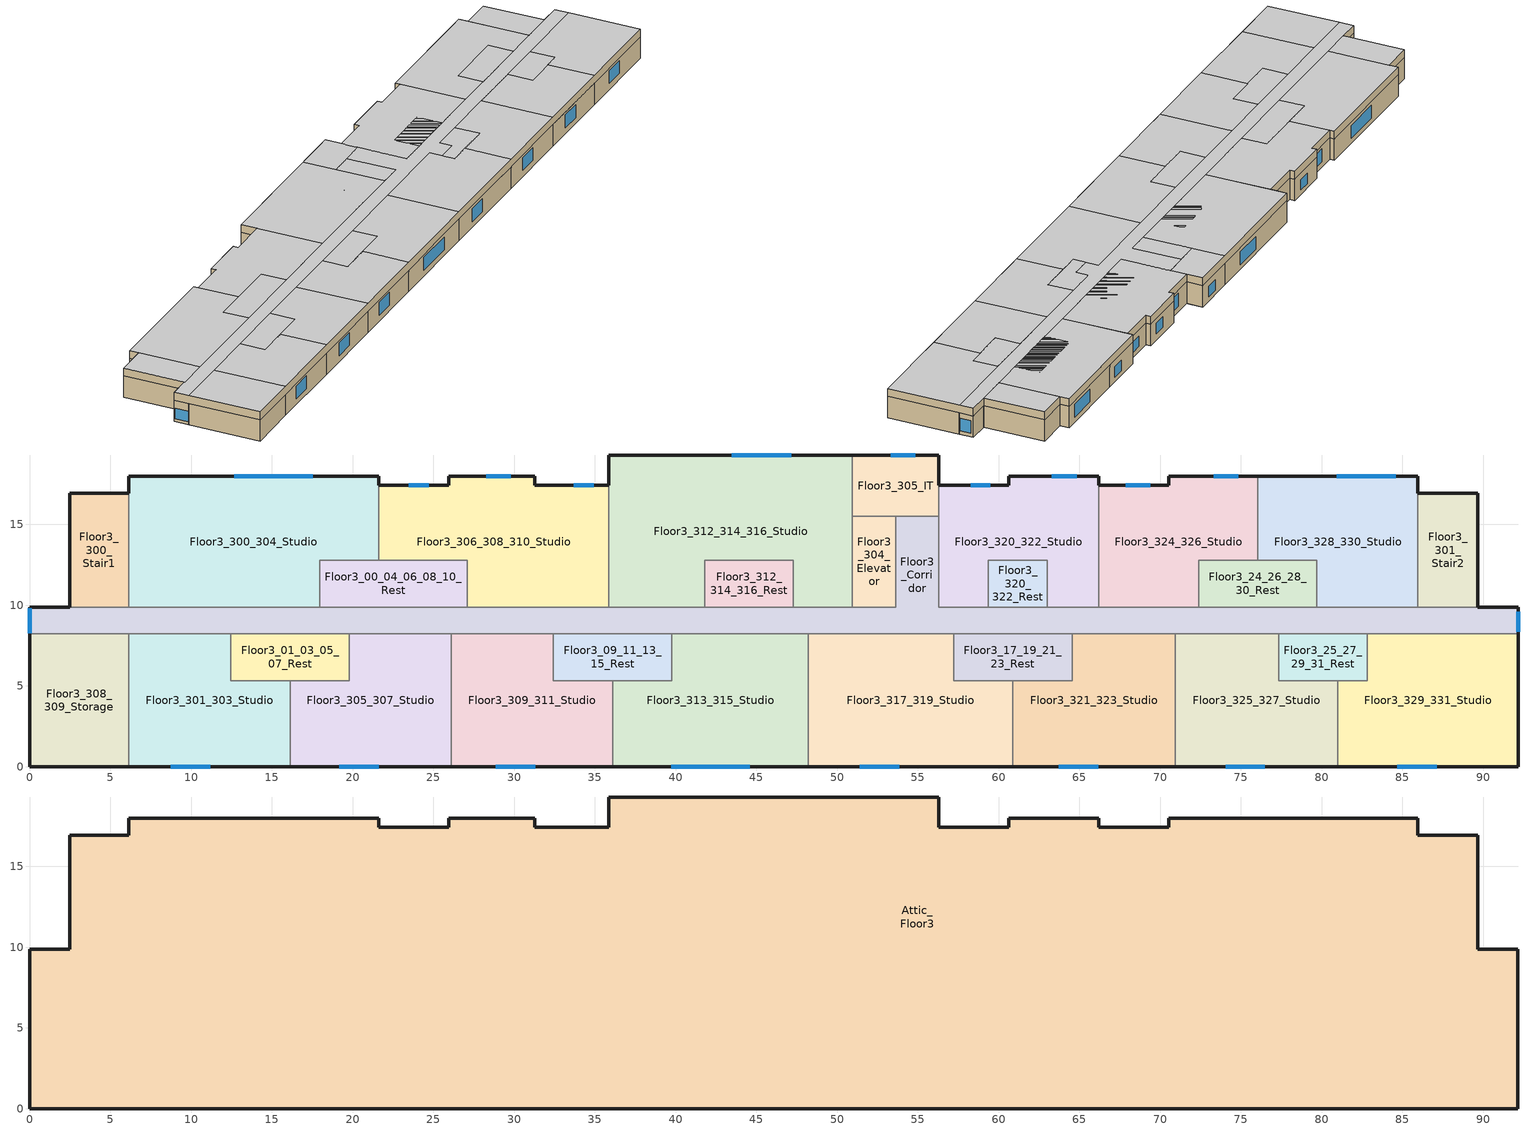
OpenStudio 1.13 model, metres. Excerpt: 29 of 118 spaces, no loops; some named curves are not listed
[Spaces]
Floor3_305_IT
 floor to Attic_Floor2: 50.95,15.51 50.95,19.28 56.29,19.28 56.29,15.51 z6.88
 wall outside: 56.29,17.42 56.29,19.28 50.95,19.28 z6.88:9.42
 wall to Floor3_312_314_316_Studio: 50.95,19.28 50.95,15.51 z6.88:9.42
 wall to Floor3_320_322_Studio: 56.29,15.51 56.29,17.42 z6.88:9.42
 wall to Floor3_Corridor: 53.62,15.51 56.29,15.51 z6.88:9.42
 wall to Floor3_304_Elevator: 50.95,15.51 53.62,15.51 z6.88:9.42
 window: 54.84,19.28 53.31,19.28 z7.41:8.63
Floor3_312_314_316_Studio
 floor to Attic_Floor2: 35.86,9.89 35.86,19.28 50.95,19.28 50.95,9.89 47.29,9.89 47.29,12.78 41.81,12.78 41.81,9.89 z6.88
 wall outside: 50.95,19.28 35.86,19.28 35.86,17.42 z6.88:9.42
 wall to Floor3_Corridor: 35.86,9.89 41.81,9.89 / 47.29,9.89 50.95,9.89 z6.88:9.42
 wall to Floor3_306_308_310_Studio: 35.86,17.42 35.86,9.89 z6.88:9.42
 wall to Floor3_304_Elevator: 50.95,9.89 50.95,15.51 z6.88:9.42
 wall to Floor3_312_314_316_Rest: 41.81,9.89 41.81,12.78 47.29,12.78 47.29,9.89 z6.88:9.42
 window: 47.14,19.28 43.49,19.28 z7.42:8.94
Floor3_328_330_Studio
 floor to Attic_Floor2: 79.71,9.89 79.71,12.78 76.05,12.78 76.05,17.98 85.95,17.98 85.95,9.89 z6.88
 wall outside: 85.95,16.92 85.95,17.98 76.05,17.98 z6.88:9.42
 wall to Floor3_Corridor: 79.71,9.89 85.95,9.89 z6.88:9.42
 wall to Floor3_24_26_28_30_Rest: 76.05,12.78 79.71,12.78 79.71,9.89 z6.88:9.42
 wall to Floor3_324_326_Studio: 76.05,17.98 76.05,12.78 z6.88:9.42
 wall to Floor3_301_Stair2: 85.95,9.89 85.95,16.92 z6.88:9.42
 window: 84.59,17.98 80.93,17.98 z7.46:8.98
Floor3_324_326_Studio
 floor to Attic_Floor2: 72.39,9.89 66.19,9.89 66.19,17.42 70.54,17.42 70.54,17.98 76.05,17.98 76.05,12.78 72.39,12.78 z6.88
 wall outside: 76.05,17.98 70.54,17.98 70.54,17.42 66.19,17.42 z6.88:9.42
 wall to Floor3_Corridor: 66.19,9.89 72.39,9.89 z6.88:9.42
 wall to Floor3_320_322_Studio: 66.19,17.42 66.19,9.89 z6.88:9.42
 wall to Floor3_24_26_28_30_Rest: 72.39,9.89 72.39,12.78 76.05,12.78 z6.88:9.42
 window: 74.84,17.98 73.32,17.98 z7.42:8.64; 69.4,17.42 67.87,17.42 z7.5:8.72
Floor3_320_322_Studio
 floor to Attic_Floor2: 66.19,9.89 63.02,9.89 63.02,12.78 59.36,12.78 59.36,9.89 56.29,9.89 56.29,17.42 60.63,17.42 60.63,17.98 66.19,17.98 z6.88
 wall outside: 66.19,17.42 66.19,17.98 60.63,17.98 60.63,17.42 56.29,17.42 z6.88:9.42
 wall to Floor3_Corridor: 56.29,15.51 56.29,9.89 59.36,9.89 / 63.02,9.89 66.19,9.89 z6.88:9.42
 wall to Floor3_320_322_Rest: 59.36,9.89 59.36,12.78 63.02,12.78 63.02,9.89 z6.88:9.42
 window: 64.82,17.98 63.29,17.98 z7.64:8.86; 59.48,17.42 58.26,17.42 z7.52:9.04
Floor3_306_308_310_Studio
 floor to Attic_Floor2: 27.1,9.89 27.1,12.78 21.62,12.78 21.62,17.42 25.96,17.42 25.96,17.98 31.27,17.98 31.27,17.42 35.86,17.42 35.86,9.89 z6.88
 wall outside: 35.86,17.42 31.27,17.42 31.27,17.98 25.96,17.98 25.96,17.42 21.62,17.42 z6.88:9.42
 wall to Floor3_Corridor: 27.1,9.89 35.86,9.89 z6.88:9.42
 wall to Floor3_00_04_06_08_10_Rest: 21.62,12.78 27.1,12.78 27.1,9.89 z6.88:9.42
 wall to Floor3_300_304_Studio: 21.62,17.42 21.62,12.78 z6.88:9.42
 window: 34.93,17.42 33.71,17.42 z7.42:8.94; 29.79,17.98 28.26,17.98 z7.41:8.63; 24.71,17.42 23.49,17.42 z7.51:9.04
Floor3_300_304_Studio
 floor to Attic_Floor2: 6.15,9.89 6.15,17.98 21.62,17.98 21.62,12.78 17.96,12.78 17.96,9.89 z6.88
 wall outside: 21.62,17.42 21.62,17.98 6.15,17.98 6.15,16.92 z6.88:9.42
 wall to Floor3_Corridor: 6.15,9.89 17.96,9.89 z6.88:9.42
 wall to Floor3_300_Stair1: 6.15,16.92 6.15,9.89 z6.88:9.42
 wall to Floor3_00_04_06_08_10_Rest: 17.96,9.89 17.96,12.78 21.62,12.78 z6.88:9.42
 window: 17.55,17.98 12.67,17.98 z7.5:9.02
Floor3_301_Stair2
 floor to Attic_Floor2: 85.95,9.89 85.95,16.92 89.66,16.92 89.66,9.89 z6.88
 wall outside: 89.66,9.89 89.66,16.92 85.95,16.92 z6.88:9.42
 wall to Floor3_Corridor: 85.95,9.89 89.66,9.89 z6.88:9.42
Floor3_300_Stair1
 floor to Attic_Floor2: 6.15,9.89 2.49,9.89 2.49,16.92 6.15,16.92 z6.88
 wall outside: 6.15,16.92 2.49,16.92 2.49,9.89 z6.88:9.42
 wall to Floor3_Corridor: 2.49,9.89 6.15,9.89 z6.88:9.42
Floor3_Corridor
 floor to Attic_Floor2: 0,8.23 0,9.89 53.62,9.89 53.62,15.51 56.29,15.51 56.29,9.89 92.15,9.89 92.15,8.23 z6.88
 wall outside: 2.49,9.89 0,9.89 0,8.23 / 92.15,8.23 92.15,9.89 89.66,9.89 z6.88:9.42
 wall to Floor3_01_03_05_07_Rest: 12.47,8.23 19.79,8.23 z6.88:9.42
 wall to Floor3_301_303_Studio: 6.15,8.23 12.47,8.23 z6.88:9.42
 wall to Floor3_308_309_Storage: 0,8.23 6.15,8.23 z6.88:9.42
 wall to Floor3_00_04_06_08_10_Rest: 27.1,9.89 17.96,9.89 z6.88:9.42
 wall to Floor3_312_314_316_Rest: 47.29,9.89 41.81,9.89 z6.88:9.42
 wall to Floor3_304_Elevator: 53.62,15.51 53.62,9.89 50.95,9.89 z6.88:9.42
 wall to Floor3_320_322_Rest: 63.02,9.89 59.36,9.89 z6.88:9.42
 wall to Floor3_24_26_28_30_Rest: 79.71,9.89 72.39,9.89 z6.88:9.42
 wall to Floor3_329_331_Studio: 82.83,8.23 92.15,8.23 z6.88:9.42
 wall to Floor3_25_27_29_31_Rest: 77.34,8.23 82.83,8.23 z6.88:9.42
 wall to Floor3_325_327_Studio: 70.94,8.23 77.34,8.23 z6.88:9.42
 wall to Floor3_321_323_Studio: 64.54,8.23 70.94,8.23 z6.88:9.42
 wall to Floor3_17_19_21_23_Rest: 57.23,8.23 64.54,8.23 z6.88:9.42
 wall to Floor3_317_319_Studio: 48.2,8.23 57.23,8.23 z6.88:9.42
 wall to Floor3_313_315_Studio: 39.75,8.23 48.2,8.23 z6.88:9.42
 wall to Floor3_09_11_13_15_Rest: 32.44,8.23 39.75,8.23 z6.88:9.42
 wall to Floor3_309_311_Studio: 26.11,8.23 32.44,8.23 z6.88:9.42
 wall to Floor3_305_307_Studio: 19.79,8.23 26.11,8.23 z6.88:9.42
 window: 92.15,8.37 92.15,9.59 z7.3:8.82; 0,9.8 0,8.28 z7.23:8.45
Floor3_304_Elevator
 floor to Attic_Floor2: 53.62,9.89 50.95,9.89 50.95,15.51 53.62,15.51 z6.88
Floor3_24_26_28_30_Rest
 floor to Attic_Floor2: 72.39,9.89 72.39,12.78 79.71,12.78 79.71,9.89 z6.88
Floor3_320_322_Rest
 floor to Attic_Floor2: 59.36,9.89 59.36,12.78 63.02,12.78 63.02,9.89 z6.88
Floor3_312_314_316_Rest
 floor to Attic_Floor2: 41.81,9.89 41.81,12.78 47.29,12.78 47.29,9.89 z6.88
Floor3_00_04_06_08_10_Rest
 floor to Attic_Floor2: 17.96,9.89 17.96,12.78 27.1,12.78 27.1,9.89 z6.88
Floor3_329_331_Studio
 floor to Attic_Floor2: 81,0 81,5.34 82.83,5.34 82.83,8.23 92.15,8.23 92.15,0 z6.88
 wall outside: 81,0 92.15,0 92.15,8.23 z6.88:9.42
 wall to Floor3_325_327_Studio: 81,5.34 81,0 z6.88:9.42
 wall to Floor3_25_27_29_31_Rest: 82.83,8.23 82.83,5.34 81,5.34 z6.88:9.42
 window: 84.68,0 87.11,0 z7.57:9.09
Floor3_25_27_29_31_Rest
 floor to Attic_Floor2: 77.34,5.34 77.34,8.23 82.83,8.23 82.83,5.34 z6.88
 wall to Floor3_325_327_Studio: 77.34,8.23 77.34,5.34 81,5.34 z6.88:9.42
Floor3_325_327_Studio
 floor to Attic_Floor2: 70.94,0 70.94,8.23 77.34,8.23 77.34,5.34 81,5.34 81,0 z6.88
 wall outside: 70.94,0 81,0 z6.88:9.42
 wall to Floor3_321_323_Studio: 70.94,8.23 70.94,0 z6.88:9.42
 window: 74.05,0 76.49,0 z7.57:9.09
Floor3_321_323_Studio
 floor to Attic_Floor2: 60.88,0 60.88,5.34 64.54,5.34 64.54,8.23 70.94,8.23 70.94,0 z6.88
 wall outside: 60.88,0 70.94,0 z6.88:9.42
 wall to Floor3_317_319_Studio: 60.88,5.34 60.88,0 z6.88:9.42
 wall to Floor3_17_19_21_23_Rest: 64.54,8.23 64.54,5.34 60.88,5.34 z6.88:9.42
 window: 63.73,0 66.17,0 z7.57:9.09
Floor3_17_19_21_23_Rest
 floor to Attic_Floor2: 57.23,5.34 57.23,8.23 64.54,8.23 64.54,5.34 z6.88
 wall to Floor3_317_319_Studio: 57.23,8.23 57.23,5.34 60.88,5.34 z6.88:9.42
Floor3_317_319_Studio
 floor to Attic_Floor2: 48.2,0 48.2,8.23 57.23,8.23 57.23,5.34 60.88,5.34 60.88,0 z6.88
 wall outside: 48.2,0 60.88,0 z6.88:9.42
 wall to Floor3_313_315_Studio: 48.2,8.23 48.2,0 z6.88:9.42
 window: 51.39,0 53.83,0 z7.57:9.09
Floor3_313_315_Studio
 floor to Attic_Floor2: 48.2,0 36.09,0 36.09,5.34 39.75,5.34 39.75,8.23 48.2,8.23 z6.88
 wall outside: 36.09,0 48.2,0 z6.88:9.42
 wall to Floor3_309_311_Studio: 36.09,5.34 36.09,0 z6.88:9.42
 wall to Floor3_09_11_13_15_Rest: 39.75,8.23 39.75,5.34 36.09,5.34 z6.88:9.42
 window: 39.72,0 44.6,0 z7.57:9.09
Floor3_09_11_13_15_Rest
 floor to Attic_Floor2: 32.44,5.34 32.44,8.23 39.75,8.23 39.75,5.34 z6.88
 wall to Floor3_309_311_Studio: 32.44,8.23 32.44,5.34 36.09,5.34 z6.88:9.42
Floor3_309_311_Studio
 floor to Attic_Floor2: 26.11,0 26.11,8.23 32.44,8.23 32.44,5.34 36.09,5.34 36.09,0 z6.88
 wall outside: 26.11,0 36.09,0 z6.88:9.42
 wall to Floor3_305_307_Studio: 26.11,8.23 26.11,0 z6.88:9.42
 window: 28.88,0 31.31,0 z7.57:9.09
Floor3_305_307_Studio
 floor to Attic_Floor2: 16.13,0 16.13,5.34 19.79,5.34 19.79,8.23 26.11,8.23 26.11,0 z6.88
 wall outside: 16.13,0 26.11,0 z6.88:9.42
 wall to Floor3_301_303_Studio: 16.13,5.34 16.13,0 z6.88:9.42
 wall to Floor3_01_03_05_07_Rest: 19.79,8.23 19.79,5.34 16.13,5.34 z6.88:9.42
 window: 19.18,0 21.62,0 z7.57:9.09
Floor3_01_03_05_07_Rest
 floor to Attic_Floor2: 12.47,5.34 12.47,8.23 19.79,8.23 19.79,5.34 z6.88
 wall to Floor3_301_303_Studio: 12.47,8.23 12.47,5.34 16.13,5.34 z6.88:9.42
Floor3_301_303_Studio
 floor to Attic_Floor2: 6.15,0 6.15,8.23 12.47,8.23 12.47,5.34 16.13,5.34 16.13,0 z6.88
 wall outside: 6.15,0 16.13,0 z6.88:9.42
 wall to Floor3_308_309_Storage: 6.15,8.23 6.15,0 z6.88:9.42
 window: 8.75,0 11.19,0 z7.57:9.09
Floor3_308_309_Storage
 floor to Attic_Floor2: 0,0 0,8.23 6.15,8.23 6.15,0 z6.88
 wall outside: 0,8.23 0,0 6.15,0 z6.88:9.42
Attic_Floor3
 floor to Floor3_300_304_Studio: 6.15,9.89 6.15,17.98 21.62,17.98 21.62,12.78 17.96,12.78 17.96,9.89 z9.42
 floor to Floor3_09_11_13_15_Rest: 32.44,5.34 32.44,8.23 39.75,8.23 39.75,5.34 z9.42
 floor to Floor3_308_309_Storage: 0,0 0,8.23 6.15,8.23 6.15,0 z9.42
 floor to Floor3_306_308_310_Studio: 27.1,9.89 27.1,12.78 21.62,12.78 21.62,17.42 25.96,17.42 25.96,17.98 31.27,17.98 31.27,17.42 35.86,17.42 35.86,9.89 z9.42
 floor to Floor3_321_323_Studio: 60.88,0 60.88,5.34 64.54,5.34 64.54,8.23 70.94,8.23 70.94,0 z9.42
 floor to Floor3_17_19_21_23_Rest: 57.23,5.34 57.23,8.23 64.54,8.23 64.54,5.34 z9.42
 floor to Floor3_305_307_Studio: 16.13,0 16.13,5.34 19.79,5.34 19.79,8.23 26.11,8.23 26.11,0 z9.42
 floor to Floor3_01_03_05_07_Rest: 12.47,5.34 12.47,8.23 19.79,8.23 19.79,5.34 z9.42
 floor to Floor3_317_319_Studio: 48.2,0 48.2,8.23 57.23,8.23 57.23,5.34 60.88,5.34 60.88,0 z9.42
 floor to Floor3_328_330_Studio: 79.71,9.89 79.71,12.78 76.05,12.78 76.05,17.98 85.95,17.98 85.95,9.89 z9.42
 floor to Floor3_24_26_28_30_Rest: 72.39,9.89 72.39,12.78 79.71,12.78 79.71,9.89 z9.42
 floor to Floor3_320_322_Studio: 56.29,9.89 56.29,17.42 60.63,17.42 60.63,17.98 66.19,17.98 66.19,9.89 z9.42
 floor to Floor3_312_314_316_Studio: 35.86,9.89 35.86,19.28 50.95,19.28 50.95,9.89 z9.42
 floor to Floor3_301_Stair2: 85.95,9.89 85.95,16.92 89.66,16.92 89.66,9.89 z9.42
 floor to Floor3_305_IT: 50.95,15.51 50.95,19.28 56.29,19.28 56.29,15.51 z9.42
 floor to Floor3_324_326_Studio: 66.19,9.89 66.19,17.42 70.54,17.42 70.54,17.98 76.05,17.98 76.05,12.78 72.39,12.78 72.39,9.89 z9.42
 floor to Floor3_Corridor: 92.15,8.23 0,8.23 0,9.89 53.62,9.89 53.62,15.51 56.29,15.51 56.29,9.89 92.15,9.89 z9.42
 floor to Floor3_304_Elevator: 50.95,9.89 50.95,15.51 53.62,15.51 53.62,9.89 z9.42
 floor to Floor3_300_Stair1: 2.49,9.89 2.49,16.92 6.15,16.92 6.15,9.89 z9.42
 floor to Floor3_329_331_Studio: 81,0 81,5.34 82.83,5.34 82.83,8.23 92.15,8.23 92.15,0 z9.42
 floor to Floor3_309_311_Studio: 26.11,0 26.11,8.23 32.44,8.23 32.44,5.34 36.09,5.34 36.09,0 z9.42
 floor to Floor3_301_303_Studio: 6.15,0 6.15,8.23 12.47,8.23 12.47,5.34 16.13,5.34 16.13,0 z9.42
 floor to Floor3_313_315_Studio: 36.09,0 36.09,5.34 39.75,5.34 39.75,8.23 48.2,8.23 48.2,0 z9.42
 floor to Floor3_00_04_06_08_10_Rest: 17.96,9.89 17.96,12.78 27.1,12.78 27.1,9.89 z9.42
 floor to Floor3_325_327_Studio: 70.94,0 70.94,8.23 77.34,8.23 77.34,5.34 81,5.34 81,0 z9.42
 floor to Floor3_25_27_29_31_Rest: 77.34,5.34 77.34,8.23 82.83,8.23 82.83,5.34 z9.42
 floor to Floor3_320_322_Rest: 59.36,9.89 59.36,12.78 63.02,12.78 63.02,9.89 z9.42
 floor to Floor3_312_314_316_Rest: 41.81,9.89 41.81,12.78 47.29,12.78 47.29,9.89 z9.42
 wall outside: 92.15,0 92.15,9.89 89.66,9.89 89.66,16.92 85.95,16.92 85.95,17.98 70.54,17.98 70.54,17.42 66.19,17.42 66.19,17.98 60.63,17.98 60.63,17.42 56.29,17.42 56.29,19.28 35.86,19.28 35.86,17.42 31.27,17.42 31.27,17.98 25.96,17.98 25.96,17.42 21.62,17.42 21.62,17.98 6.15,17.98 6.15,16.92 2.49,16.92 2.49,9.89 0,9.89 0,0 92.15,0 z9.42:10.34
 ceiling to Floor4_408_409_Storage: 0,8.23 0,0 6.15,0 6.15,8.23 z10.34
 ceiling to Floor4_429_431_Studio: 82.83,8.23 82.83,5.34 81,5.34 81,0 92.15,0 92.15,8.23 z10.34
 ceiling to Floor4_405_407_Studio: 19.79,8.23 19.79,5.34 16.13,5.34 16.13,0 26.11,0 26.11,8.23 z10.34
 ceiling to Floor4_401_403_405_407_Rest: 12.47,8.23 12.47,5.34 19.79,5.34 19.79,8.23 z10.34
 ceiling to Floor4_429_431_Rest: 77.34,8.23 77.34,5.34 82.83,5.34 82.83,8.23 z10.34
 ceiling to Floor4_409_411_Studio: 26.11,8.23 26.11,0 36.09,0 36.09,5.34 32.44,5.34 32.44,8.23 z10.34
 ceiling to Floor4_413_415_Studio: 39.75,8.23 39.75,5.34 36.09,5.34 36.09,0 48.2,0 48.2,8.23 z10.34
 ceiling to Floor4_401_403_Studio: 6.15,8.23 6.15,0 16.13,0 16.13,5.34 12.47,5.34 12.47,8.23 z10.34
 ceiling to Floor4_425_Studio: 48.2,8.23 48.2,0 60.88,0 60.88,5.34 58.45,5.34 58.45,8.23 z10.34
 ceiling to Floor4_405_IT: 50.95,19.28 50.95,15.51 56.29,15.51 56.29,19.28 z10.34
 ceiling to Floor4_404_Elev: 50.95,15.51 50.95,9.89 53.62,9.89 53.62,15.51 z10.34
 ceiling to Floor4_09_11_13_15_Rest: 32.44,8.23 32.44,5.34 39.75,5.34 39.75,8.23 z10.34
 ceiling to Floor4_400_Stair1: 2.49,16.92 2.49,9.89 6.15,9.89 6.15,16.92 z10.34
 ceiling to Floor4_Corridor: 53.62,15.51 53.62,9.89 0,9.89 0,8.23 58.45,8.23 58.45,6.79 60.88,6.79 60.88,8.23 92.15,8.23 92.15,9.89 56.29,9.89 56.29,15.51 z10.34
 ceiling to Floor4_00_04_06_08_10_Rest: 17.96,12.78 17.96,9.89 27.1,9.89 27.1,12.78 z10.34
 ceiling to Floor4_420_422_424_Studio: 60.63,17.98 60.63,17.42 56.29,17.42 56.29,9.89 70.54,9.89 70.54,17.42 66.19,17.42 66.19,17.98 z10.34
 ceiling to Floor4_417_Studio: 64.54,8.23 64.54,5.34 60.88,5.34 60.88,0 70.94,0 70.94,8.23 z10.34
 ceiling to Floor4_410_Lounge: 70.94,8.23 70.94,0 81,0 81,5.34 77.34,5.34 77.34,8.23 z10.34
 ceiling to Floor4_401_Stair2: 85.95,16.92 85.95,9.89 89.66,9.89 89.66,16.92 z10.34
 ceiling to Floor4_428_Studio: 70.54,17.98 70.54,9.89 85.95,9.89 85.95,17.98 z10.34
 ceiling to Floor4_400_404_Studio: 6.15,17.98 6.15,9.89 17.96,9.89 17.96,12.78 21.62,12.78 21.62,17.98 z10.34
 ceiling to Floor4_406_408_410_Studio: 25.96,17.98 25.96,17.42 21.62,17.42 21.62,12.78 27.1,12.78 27.1,9.89 35.86,9.89 35.86,17.42 31.27,17.42 31.27,17.98 z10.34
 ceiling to Floor4_425_411_Rest: 60.88,8.23 60.88,6.79 58.45,6.79 58.45,5.34 64.54,5.34 64.54,8.23 z10.34
 ceiling to Floor4_412_414_416_Studio: 35.86,19.28 35.86,9.89 50.95,9.89 50.95,19.28 z10.34
 ceiling to Floor4_420_422_424_Rest: 59.36,12.78 59.36,9.89 64.85,9.89 64.85,12.78 z10.34
 ceiling to Floor4_412_414_416_Rest: 41.81,12.78 41.81,9.89 47.29,9.89 47.29,12.78 z10.34
 ceiling to Floor4_428_Rest: 74.82,12.78 74.82,9.89 82.14,9.89 82.14,12.78 z10.34
[ClimateZones]
Climate Zone Institution Name 1=ASHRAE; Climate Zone Document Name 1=ANSI/ASHRAE Standard 169; Climate Zone Document Year 1=2006; Climate Zone Value 1=6A; Climate Zone Institution Name 2=CEC; Climate Zone Document Name 2=California Climate Zone Descriptions; Climate Zone Document Year 2=1995
[Building]
CandleWood Suites, Fort Drum, NY: Nominal Floor to Floor Height {m}=3.3528; Space Type=LrgHotel - GuestRoom; Default Construction Set=LrgHotelConsSet adj roof insulation adj ext wall insulation; Standards Number of Stories=4; Standards Number of Above Ground Stories=4; Standards Building Type=LargeHotel; Standards Number of Living Units=240; Nominal Floor to Ceiling Height {m}=2.4384
[Site]
Watertown Ap: Latitude {deg}=44; Longitude {deg}=-76.02; Time Zone {hr}=-5; Elevation {m}=97
[SizingPeriod:DesignDay] Barometric Pressure {Pa}=100165; Sky Clearness=0; Rain Indicator=0; Snow Indicator=0; Day of Month=21; Daylight Saving Time Indicator=0; Humidity Indicating Type=Wetbulb; Dry-Bulb Temperature Range Modifier Type=DefaultMultipliers
Name | Maximum Dry-Bulb Temperature {C} | Daily Dry-Bulb Temperature Range {deltaC} | Humidity Indicating Conditions at Maximum Dry-Bulb | Wind Speed {m/s} | Wind Direction {deg} | Month | Day Type | Solar Model Indicator | ASHRAE Taub | ASHRAE Taud
Watertown Ap Ann Clg .4% Condns DB=>MWB | 29.6 | 10.8 | 22 | 4.8 | 250 | 7 | SummerDesignDay | ASHRAETau | 0.457 | 2.015
Watertown Ap Ann Htg 99.6% Condns DB | -25 | 0 | -25 | 2.2 | 80 | 1 | WinterDesignDay | ASHRAEClearSky
[Construction]
ExtSlabCarpet 4in: MAT-CC05 4 HW CONCRETE, SlabInsulation, G05 25mm wood
Interior Floor: F16 Acoustic tile, F05 Ceiling air space resistance, M11 100mm lightweight concrete
Interior Wall: G01a 19mm gypsum board, F04 Wall air space resistance, G01a 19mm gypsum board
Interior Ceiling: M11 100mm lightweight concrete, F05 Ceiling air space resistance, F16 Acoustic tile
ExtWindow Metal: Fixed Window 3.12/0.40/0.31
Exterior Door: F08 Metal surface, I01 25mm insulation board
Interior Window: Clear 3mm
Interior Door; Interior Partition: G05 25mm wood
ExtRoof IEAD adj roof insulation: Roof Membrane, IEAD Roof Insulation R-19.72 IP_R-value 49.0 (ft^2*h*R/Btu), Metal Decking
ExtWall Mass adj ext wall insulation: 1IN Stucco, 8IN CONCRETE HW RefBldg, Mass Wall Insulation R-10.11 IP_R-value 20.0 (ft^2*h*R/Btu), 1/2IN Gypsum
[Material] Thermal Absorptance=0.9
Name | Roughness | Thickness {m} | Conductivity {W/m-K} | Density {kg/m3} | Specific Heat {J/kg-K} | Solar Absorptance | Visible Absorptance
MAT-CC05 4 HW CONCRETE | Rough | 0.1016 | 1.311 | 2240 | 836.8 | 0.85 | 0.85
1IN Stucco | Smooth | 0.0253 | 0.6918 | 1858 | 837 | 0.92 | 0.92
8IN CONCRETE HW RefBldg | Rough | 0.2032 | 1.311 | 2240 | 836.8 | 0.7 | 0.7
1/2IN Gypsum | Smooth | 0.0127 | 0.16 | 784.9 | 830 | 0.4 | 0.4
Roof Membrane | VeryRough | 0.0095 | 0.16 | 1121.29 | 1460 | 0.7 | 0.7
Metal Decking | MediumSmooth | 0.0015 | 45.006 | 7680 | 418.4 | 0.6 | 0.6
F16 Acoustic tile | MediumSmooth | 0.0191 | 0.06 | 368 | 590 | 0.3 | 0.3
M11 100mm lightweight concrete | MediumRough | 0.1016 | 0.53 | 1280 | 840 | 0.5 | 0.5
G01a 19mm gypsum board | MediumSmooth | 0.019 | 0.16 | 800 | 1090 | 0.4 | 0.4
F08 Metal surface | Smooth | 0.0008 | 45.28 | 7824 | 500 | 0.7 | 0.7
I01 25mm insulation board | MediumRough | 0.0254 | 0.03 | 43 | 1210 | 0.6 | 0.6
G05 25mm wood | MediumSmooth | 0.0254 | 0.15 | 608 | 1630 | 0.5 | 0.5
IEAD Roof Insulation R-19.72 IP_R-value 49.0 (ft^2*h*R/Btu) | MediumRough | 0.422841 | 0.049 | 265 | 836.8 | 0.7 | 0.7
Mass Wall Insulation R-10.11 IP_R-value 20.0 (ft^2*h*R/Btu) | MediumRough | 0.172588 | 0.049 | 265 | 836.8 | 0.7 | 0.7
SlabInsulation | MediumRough | 0.08128 | 0.049 | 265 | 836.8 | 0.7 | 0.7
[DefaultSurfaceConstructions]
Name | Floor Construction | Wall Construction | Roof Ceiling Construction
Default Surface Constructions 2 | Interior Floor | Interior Wall | Interior Ceiling
Default Surface Constructions 3 | ExtSlabCarpet 4in | ExtSlabCarpet 4in | ExtSlabCarpet 4in
Default Surface Constructions 1 adj roof insulation adj ext wall insulation | ExtSlabCarpet 4in | ExtWall Mass adj ext wall insulation | ExtRoof IEAD adj roof insulation
[Material:AirGap]
Name | Thermal Resistance {m2-K/W}
F05 Ceiling air space resistance | 0.18
F04 Wall air space resistance | 0.15
[DefaultSubSurfaceConstructions]
Name | Fixed Window Construction | Operable Window Construction | Door Construction | Tubular Daylight Dome Construction | Tubular Daylight Diffuser Construction
Default Sub Surface Constructions 1 | ExtWindow Metal | ExtWindow Metal | Exterior Door | Interior Window | Interior Window
Default Sub Surface Constructions 2 | Interior Window | Interior Window | Interior Door
[WindowMaterial:SimpleGlazingSystem]
Fixed Window 3.12/0.40/0.31: U-Factor {W/m2-K}=1.98739; Solar Heat Gain Coefficient=0.35; Visible Transmittance=0.31
[WindowMaterial:Glazing]
Clear 3mm: Optical Data Type=SpectralAverage; Thickness {m}=0.003; Solar Transmittance at Normal Incidence=0.837; Front Side Solar Reflectance at Normal Incidence=0.075; Back Side Solar Reflectance at Normal Incidence=0; Visible Transmittance at Normal Incidence=0.898; Front Side Visible Reflectance at Normal Incidence=0.081; Back Side Visible Reflectance at Normal Incidence=0; Infrared Transmittance at Normal Incidence=0; Front Side Infrared Hemispherical Emissivity=0.84; Back Side Infrared Hemispherical Emissivity=0.84; Conductivity {W/m-K}=0.9; Dirt Correction Factor for Solar and Visible Transmittance=1; Solar Diffusing=No
[DefaultConstructionSet]
LrgHotelConsSet adj roof insulation adj ext wall insulation: Default Exterior Surface Constructions=Default Surface Constructions 1 adj roof insulation adj ext wall insulation; Default Interior Surface Constructions=Default Surface Constructions 2; Default Ground Contact Surface Constructions=Default Surface Constructions 3; Default Exterior SubSurface Constructions=Default Sub Surface Constructions 1; Default Interior SubSurface Constructions=Default Sub Surface Constructions 2; Interior Partition Construction=Interior Partition
[SpaceType] Standards Building Type=LargeHotel
Name | Default Schedule Set | Design Specification Outdoor Air Object | Standards Space Type
LrgHotel - Attic | LrgHotel - Attic Schedule Set | LrgHotel - Attic Ventilation | Attic
LrgHotel - Corridor | LrgHotel - Corridor Schedule Set | LrgHotel - Circulation Ventilation | Corridor
LrgHotel - GuestRoom | LrgHotel - GuestRoom Schedule Set | LrgHotel - Guest Room Ventilation | GuestRoom
LrgHotel - Storage | LrgHotel - Storage Schedule Set | LrgHotel - Storage Ventilation | Storage
LrgHotel - Restrooms | LrgHotel - Restroom Schedule Set | LrgHotel - Guest Room Ventilation | GuestRoom
LrgHotel - Stairs | LrgHotel - Stairs Schedule Set | LrgHotel - Stairs Ventilation | Corridor
LrgHotel - Elevator | LrgHotel - Elevator Schedule Set | LrgHotel - Circulation Ventilation | Corridor
LrgHotel - IT Space | LrgHotel - IT/Office Schedule Set | LrgHotel - IT Ventilation | Mechanical
[DefaultScheduleSet] People Activity Level Schedule=LargeHotel Activity; Infiltration Schedule=LargeHotel Infil Quarter On
Name | Number of People Schedule | Lighting Schedule | Electric Equipment Schedule
LrgHotel - Attic Schedule Set; LrgHotel - Storage Schedule Set; LrgHotel - IT/Office Schedule Set | LargeHotel Bldg Occ | LargeHotel Bldg Light | LargeHotel Bldg Equip
LrgHotel - Corridor Schedule Set | LargeHotel Bldg Occ | LargeHotel Bldg Light-Corridors
LrgHotel - GuestRoom Schedule Set | LargeHotel GuestRoom Occ | LargeHotel Bldg Light | LargeHotel GuestRoom Equip
LrgHotel - Restroom Schedule Set | LargeHotel GuestRoom Occ | LargeHotel Bldg Light | LargeHotel Bldg Equip
LrgHotel - Stairs Schedule Set | LargeHotel Bldg Occ | LargeHotel Bldg Light
LrgHotel - Elevator Schedule Set | LargeHotel Bldg Occ | LargeHotel Bldg Light | LargeHotel Elevator PlugLoad Sch
[DesignSpecification:OutdoorAir] Outdoor Air Method=Sum
Name | Outdoor Air Flow per Person {m3/s-person} | Outdoor Air Flow per Floor Area {m3/s-m2}
LrgHotel - Attic Ventilation | 0 | 0.0003048
LrgHotel - Circulation Ventilation |  | 0.0003048
LrgHotel - Guest Room Ventilation | 0.00235974 | 0.0003048
LrgHotel - Storage Ventilation |  | 0.0006096
LrgHotel - IT Ventilation; LrgHotel - Stairs Ventilation | 0.00707921
[SpaceInfiltration:DesignFlowRate] Design Flow Rate Calculation Method=Flow/ExteriorArea; Flow per Exterior Surface Area {m3/s-m2}=0.000226568
Name | Space or SpaceType
LrgHotel - Attic Infiltration | LrgHotel - Attic
LrgHotel - Corridor Infiltration | LrgHotel - Corridor
LrgHotel - GuestRoom Infiltration | LrgHotel - GuestRoom
LrgHotel - Storage Infiltration | LrgHotel - Storage
LrgHotel - Restroom Infiltration | LrgHotel - Restrooms
LrgHotel - Stairs Infiltration | LrgHotel - Stairs
LrgHotel - Elevator Infiltration | LrgHotel - Elevator
LrgHotel - IT Infiltration | LrgHotel - IT Space
[ThermostatSetpoint:DualSetpoint]
Name | Heating Setpoint Temperature Schedule | Cooling Setpoint Temperature Schedule
Thermal Zone: Floor3_317_319_Studio Thermostat 1; Thermal Zone: Floor3_313_315_Studio Thermostat 1; Thermal Zone: Floor3_309_311_Studio Thermostat 1; Thermal Zone: Floor3_305_307_Studio Thermostat 1; Thermal Zone: Floor3_325_327_Studio Thermostat 1; Thermal Zone: Floor3_329_331_Studio Thermostat 1; Thermal Zone: Floor3_306_308_310_Studio Thermostat 1; Thermal Zone: Floor3_321_323_Studio Thermostat 1; Thermal Zone: Floor3_300_304_Studio Thermostat 1; Thermal Zone: Floor3_320_322_Studio Thermostat 1; Thermal Zone: Floor3_324_326_Studio Thermostat 1; Thermal Zone: Floor3_328_330_Studio Thermostat 1; Thermal Zone: Floor3_312_314_316_Studio Thermostat 1; Thermal Zone: Floor3_301_303_Studio Thermostat 1; Thermal Zone: Floor3_17_19_21_23_Rest Thermostat; Thermal Zone: Floor3_09_11_13_15_Rest Thermostat; Thermal Zone: Floor3_01_03_05_07_Rest Thermostat; Thermal Zone: Floor3_25_27_29_31_Rest Thermostat; Thermal Zone: Floor3_24_26_28_30_Rest Thermostat; Thermal Zone: Floor3_320_322_Rest Thermostat; Thermal Zone: Floor3_312_314_316_Rest Thermostat; Thermal Zone: Floor3_00_04_06_08_10_Rest Thermostat | LargeHotel GuestRoom HtgSetp | LargeHotel GuestRoom ClgSetp
Thermal Zone: Floor3_305_IT Thermostat 1; Thermal Zone: Floor3_308_309_Storage Thermostat 1 | LargeHotel HtgSetp | LargeHotel ClgSetp
Thermal Zone: Floor3_304_Elevator Thermostat 1; Thermal Zone: Floor3_Corridor Thermostat 1; Thermal Zone: Floor3_301_Stair2 Thermostat; Thermal Zone: Floor3_300_Stair1 Thermostat | LargeHotel Corridor HtgSetp | LargeHotel Corridor ClgSetp
Thermal Zone: Attic_Floor3 Thermostat | Heating Never Come On | Cooling Never Come On
[Lights:Definition] Design Level Calculation Method=Watts/Area
Name | Watts per Space Floor Area {W/m2}
Corridor Lights Definition; IT Lights Definition | 6.99654
GuestRoom Lights Definition | 8.50349
Storage Lights Definition | 4.84376
RestRoom Lights Definition | 5.81251
Stairs Lights Definition | 6.02779
Elevator Lights Definition | 7.16876
[Lights]
Name | Lights Definition | Space or SpaceType
LrgHotel - Corridor Lights | Corridor Lights Definition | LrgHotel - Corridor
LrgHotel - GuestRoom Lights | GuestRoom Lights Definition | LrgHotel - GuestRoom
LrgHotel - Storage Lights | Storage Lights Definition | LrgHotel - Storage
LrgHotel - Rest Lights | RestRoom Lights Definition | LrgHotel - Restrooms
LrgHotel - Elev Lights | Elevator Lights Definition | LrgHotel - Elevator
LrgHotel - Stairs Lights | Stairs Lights Definition | LrgHotel - Stairs
LrgHotel - IT Lights | IT Lights Definition | LrgHotel - IT Space
[People:Definition] Number of People Calculation Method=Area/Person; Fraction Radiant=0.3
Name | Space Floor Area per Person {m2/person}
Corridor People Definition; Storage People Definition | 46.45152
GuestRoom People Definition; Rest People Definition | 23.22576
Office People Definition | 9.290304
[People]
Name | People Definition | Space or SpaceType
LrgHotel - Corridor People | Corridor People Definition | LrgHotel - Corridor
LrgHotel - GuestRoom People | GuestRoom People Definition | LrgHotel - GuestRoom
LrgHotel - Storage People | Storage People Definition | LrgHotel - Storage
LrgHotel - Rest People | Rest People Definition | LrgHotel - Restrooms
LrgHotel - Elevator People | Corridor People Definition | LrgHotel - Elevator
LrgHotel - IT People | Office People Definition | LrgHotel - IT Space
LrgHotel - Stairs People | Corridor People Definition | LrgHotel - Stairs
[ElectricEquipment:Definition]
Name | Design Level Calculation Method | Watts per Space Floor Area {W/m2} | Fraction Radiant | Design Level {W} | Fraction Latent | Fraction Lost
GuestRoom Electric Equipment Definition | Watts/Area | 5.38196
Storage Electric Equipment Definition; Restroom Electric Equipment Definition | Watts/Area | 0.538196
IT Equipment Definition | Watts/Area | 49.6001 | 0
Elevator Electric Equipment Definition | EquipmentLevel |  | 0 | 595 | 0 | 0.7
[ElectricEquipment]
Name | Electric Equipment Definition | Space or SpaceType | Schedule
LrgHotel - GuestRoom Electric Equipment | GuestRoom Electric Equipment Definition | LrgHotel - GuestRoom
LrgHotel - Storage Electric Equipment | Storage Electric Equipment Definition | LrgHotel - Storage
LrgHotel - Rest Electric Equipment | Restroom Electric Equipment Definition | LrgHotel - Restrooms
LrgHotel - IT Electric Equipment | IT Equipment Definition | LrgHotel - IT Space | ITRoom Equip
LrgHotel - Elev Electic | Elevator Electric Equipment Definition | LrgHotel - Elevator
[BuildingStory]
Building Story 3: Nominal Z Coordinate {m}=0; Nominal Floor to Floor Height {m}=0.889
[Space] Building Story=Building Story 3
Name | Space Type | Thermal Zone | Part of Total Floor Area
Floor3_305_IT | LrgHotel - IT Space | Thermal Zone: Floor3_305_IT
Floor3_312_314_316_Studio | LrgHotel - GuestRoom | Thermal Zone: Floor3_312_314_316_Studio
Floor3_328_330_Studio | LrgHotel - GuestRoom | Thermal Zone: Floor3_328_330_Studio
Floor3_324_326_Studio | LrgHotel - GuestRoom | Thermal Zone: Floor3_324_326_Studio
Floor3_320_322_Studio | LrgHotel - GuestRoom | Thermal Zone: Floor3_320_322_Studio
Floor3_306_308_310_Studio | LrgHotel - GuestRoom | Thermal Zone: Floor3_306_308_310_Studio
Floor3_300_304_Studio | LrgHotel - GuestRoom | Thermal Zone: Floor3_300_304_Studio
Floor3_301_Stair2 | LrgHotel - Stairs | Thermal Zone: Floor3_301_Stair2
Floor3_300_Stair1 | LrgHotel - Stairs | Thermal Zone: Floor3_300_Stair1
Floor3_Corridor | LrgHotel - Corridor | Thermal Zone: Floor3_Corridor
Floor3_304_Elevator | LrgHotel - Elevator | Thermal Zone: Floor3_304_Elevator
Floor3_24_26_28_30_Rest | LrgHotel - Restrooms | Thermal Zone: Floor3_24_26_28_30_Rest
Floor3_320_322_Rest | LrgHotel - Restrooms | Thermal Zone: Floor3_320_322_Rest
Floor3_312_314_316_Rest | LrgHotel - Restrooms | Thermal Zone: Floor3_312_314_316_Rest
Floor3_00_04_06_08_10_Rest | LrgHotel - Restrooms | Thermal Zone: Floor3_00_04_06_08_10_Rest
Floor3_329_331_Studio | LrgHotel - GuestRoom | Thermal Zone: Floor3_329_331_Studio
Floor3_25_27_29_31_Rest | LrgHotel - Restrooms | Thermal Zone: Floor3_25_27_29_31_Rest
Floor3_325_327_Studio | LrgHotel - GuestRoom | Thermal Zone: Floor3_325_327_Studio
Floor3_321_323_Studio | LrgHotel - GuestRoom | Thermal Zone: Floor3_321_323_Studio
Floor3_17_19_21_23_Rest | LrgHotel - Restrooms | Thermal Zone: Floor3_17_19_21_23_Rest
Floor3_317_319_Studio | LrgHotel - GuestRoom | Thermal Zone: Floor3_317_319_Studio
Floor3_313_315_Studio | LrgHotel - GuestRoom | Thermal Zone: Floor3_313_315_Studio
Floor3_09_11_13_15_Rest | LrgHotel - Restrooms | Thermal Zone: Floor3_09_11_13_15_Rest
Floor3_309_311_Studio | LrgHotel - GuestRoom | Thermal Zone: Floor3_309_311_Studio
Floor3_305_307_Studio | LrgHotel - GuestRoom | Thermal Zone: Floor3_305_307_Studio
Floor3_01_03_05_07_Rest | LrgHotel - Restrooms | Thermal Zone: Floor3_01_03_05_07_Rest
Floor3_301_303_Studio | LrgHotel - GuestRoom | Thermal Zone: Floor3_301_303_Studio
Floor3_308_309_Storage | LrgHotel - Storage | Thermal Zone: Floor3_308_309_Storage
Attic_Floor3 | LrgHotel - Attic | Thermal Zone: Attic_Floor3 | No
[ThermalZone] Use Ideal Air Loads=No
Name | Thermostat
Thermal Zone: Floor3_308_309_Storage | Thermal Zone: Floor3_308_309_Storage Thermostat 1
Thermal Zone: Floor3_25_27_29_31_Rest | Thermal Zone: Floor3_25_27_29_31_Rest Thermostat
Thermal Zone: Floor3_01_03_05_07_Rest | Thermal Zone: Floor3_01_03_05_07_Rest Thermostat
Thermal Zone: Floor3_24_26_28_30_Rest | Thermal Zone: Floor3_24_26_28_30_Rest Thermostat
Thermal Zone: Floor3_306_308_310_Studio | Thermal Zone: Floor3_306_308_310_Studio Thermostat 1
Thermal Zone: Floor3_312_314_316_Rest | Thermal Zone: Floor3_312_314_316_Rest Thermostat
Thermal Zone: Floor3_313_315_Studio | Thermal Zone: Floor3_313_315_Studio Thermostat 1
Thermal Zone: Floor3_301_Stair2 | Thermal Zone: Floor3_301_Stair2 Thermostat
Thermal Zone: Floor3_305_307_Studio | Thermal Zone: Floor3_305_307_Studio Thermostat 1
Thermal Zone: Floor3_317_319_Studio | Thermal Zone: Floor3_317_319_Studio Thermostat 1
Thermal Zone: Floor3_312_314_316_Studio | Thermal Zone: Floor3_312_314_316_Studio Thermostat 1
Thermal Zone: Attic_Floor3 | Thermal Zone: Attic_Floor3 Thermostat
Thermal Zone: Floor3_324_326_Studio | Thermal Zone: Floor3_324_326_Studio Thermostat 1
Thermal Zone: Floor3_00_04_06_08_10_Rest | Thermal Zone: Floor3_00_04_06_08_10_Rest Thermostat
Thermal Zone: Floor3_309_311_Studio | Thermal Zone: Floor3_309_311_Studio Thermostat 1
Thermal Zone: Floor3_Corridor | Thermal Zone: Floor3_Corridor Thermostat 1
Thermal Zone: Floor3_304_Elevator | Thermal Zone: Floor3_304_Elevator Thermostat 1
Thermal Zone: Floor3_301_303_Studio | Thermal Zone: Floor3_301_303_Studio Thermostat 1
Thermal Zone: Floor3_300_Stair1 | Thermal Zone: Floor3_300_Stair1 Thermostat
Thermal Zone: Floor3_328_330_Studio | Thermal Zone: Floor3_328_330_Studio Thermostat 1
Thermal Zone: Floor3_321_323_Studio | Thermal Zone: Floor3_321_323_Studio Thermostat 1
Thermal Zone: Floor3_320_322_Rest | Thermal Zone: Floor3_320_322_Rest Thermostat
Thermal Zone: Floor3_320_322_Studio | Thermal Zone: Floor3_320_322_Studio Thermostat 1
Thermal Zone: Floor3_325_327_Studio | Thermal Zone: Floor3_325_327_Studio Thermostat 1
Thermal Zone: Floor3_09_11_13_15_Rest | Thermal Zone: Floor3_09_11_13_15_Rest Thermostat
Thermal Zone: Floor3_329_331_Studio | Thermal Zone: Floor3_329_331_Studio Thermostat 1
Thermal Zone: Floor3_305_IT | Thermal Zone: Floor3_305_IT Thermostat 1
Thermal Zone: Floor3_17_19_21_23_Rest | Thermal Zone: Floor3_17_19_21_23_Rest Thermostat
Thermal Zone: Floor3_300_304_Studio | Thermal Zone: Floor3_300_304_Studio Thermostat 1
[Exterior:Lights:Definition]
Exterior Lights Definition: Design Level {W}=2340
[Exterior:Lights]
Exterior Lights: Exterior Lights Definition=Exterior Lights Definition; Schedule=Always On Discrete; Control Option=AstronomicalClock
[AirConditioner:VariableRefrigerantFlow] Availability Schedule=Always On Discrete 1; Rated Total Cooling Capacity {W}=56269.6; Rated Cooling COP {W/W}=5.495; Minimum Outdoor Temperature in Cooling Mode {C}=-5; Maximum Outdoor Temperature in Cooling Mode {C}=43; Rated Total Heating Capacity Sizing Ratio {W/W}=1; Rated Heating COP {W/W}=5.495; Minimum Outdoor Temperature in Heating Mode {C}=-20; Maximum Outdoor Temperature in Heating Mode {C}=30; Heating Performance Curve Outdoor Temperature Type=WetBulbTemperature; Minimum Heat Pump Part-Load Ratio=0.25; Master Thermostat Priority Control Type=LoadPriority; Equivalent Piping Length used for Piping Correction Factor in Cooling Mode {m}=45.72; Vertical Height used for Piping Correction Factor {m}=12.192; Piping Correction Factor for Height in Cooling Mode Coefficient=-0.000386; Equivalent Piping Length used for Piping Correction Factor in Heating Mode {m}=45.72; Piping Correction Factor for Height in Heating Mode Coefficient=0; Crankcase Heater Power per Compressor {W}=15; Number of Compressors=3; Ratio of Compressor Size to Total Compressor Capacity=0.33; Maximum Outdoor Dry-bulb Temperature for Crankcase Heater {C}=-6.66667; Defrost Strategy=Resistive; Defrost Control=Timed; Defrost Time Period Fraction=0.058333; Resistive Defrost Heater Capacity {W}=Autosize; Maximum Outdoor Dry-bulb Temperature for Defrost Operation {C}=7; Water Condenser Volume Flow Rate {m3/s}=autosize; Evaporative Condenser Effectiveness=0.9; Evaporative Condenser Air Flow Rate {m3/s}=autosize; Evaporative Condenser Pump Rated Power Consumption {W}=autosize; Basin Heater Capacity {W/K}=0; Basin Heater Setpoint Temperature {C}=2; Fuel Type=NaturalGas; Minimum Outdoor Temperature in Heat Recovery Mode {C}=0; Maximum Outdoor Temperature in Heat Recovery Mode {C}=20; Initial Heat Recovery Cooling Capacity Fraction=0.5; Heat Recovery Cooling Capacity Time Constant {hr}=0.083; Initial Heat Recovery Cooling Energy Fraction=1; Heat Recovery Cooling Energy Time Constant {hr}=0; Initial Heat Recovery Heating Capacity Fraction=0.5; Heat Recovery Heating Capacity Time Constant {hr}=0.083; Initial Heat Recovery Heating Energy Fraction=0.5; Heat Recovery Heating Energy Time Constant {hr}=0
Name | Cooling Capacity Ratio Modifier Function of Low Temperature Curve | Cooling Capacity Ratio Boundary Curve | Cooling Capacity Ratio Modifier Function of High Temperature Curve | Cooling Energy Input Ratio Modifier Function of Low Temperature Curve | Cooling Energy Input Ratio Boundary Curve | Cooling Energy Input Ratio Modifier Function of High Temperature Curve | Cooling Energy Input Ratio Modifier Function of Low Part-Load Ratio Curve | Cooling Energy Input Ratio Modifier Function of High Part-Load Ratio Curve | Cooling Combination Ratio Correction Factor Curve | Cooling Part-Load Fraction Correlation Curve | Rated Total Heating Capacity {W} | Heating Capacity Ratio Modifier Function of Low Temperature Curve | Heating Capacity Ratio Boundary Curve | Heating Capacity Ratio Modifier Function of High Temperature Curve | Heating Energy Input Ratio Modifier Function of Low Temperature Curve | Heating Energy Input Ratio Boundary Curve | Heating Energy Input Ratio Modifier Function of High Temperature Curve | Heating Energy Input Ratio Modifier Function of Low Part-Load Ratio Curve | Heating Energy Input Ratio Modifier Function of High Part-Load Ratio Curve | Heating Combination Ratio Correction Factor Curve | Heating Part-Load Fraction Correlation Curve | Heat Pump Waste Heat Recovery | Piping Correction Factor for Length in Cooling Mode Curve | Piping Correction Factor for Length in Heating Mode Curve | Heat Recovery Cooling Capacity Modifier Curve | Heat Recovery Cooling Energy Modifier Curve | Heat Recovery Heating Capacity Modifier Curve | Heat Recovery Heating Energy Modifier Curve
VRF-1B MITSUBISHI PURY-P192TSKMU-A | VRF System VRFCoolCapFT 2 | VRF System VRFCoolCapFTBoundary 2 | VRF System VRFCoolCapFTHi 2 | VRF System VRFCoolEIRFT 2 | VRF System VRFCoolEIRFTBoundary 2 | VRF System VRFCoolEIRFTHi 2 | VRF System CoolingEIRLowPLR 2 | VRF System CoolingEIRHiPLR 2 | VRF System CoolingCombRatio 2 | VRF System VRFCPLFFPLR 3 | 63010.3 | VRF System VRFHeatCapFT 2 | VRF System VRFHeatCapFTBoundary 2 | VRF System VRFHeatCapFTHi 2 | VRF System VRFHeatEIRFT 2 | VRF System VRFHeatEIRFTBoundary 2 | VRF System VRFHeatEIRFTHi 2 | VRF System HeatingEIRLowPLR 2 | VRF System HeatingEIRHiPLR 2 | VRF System HeatingCombRatio 2 | VRF System VRFCPLFFPLR 4 | No | VRF System CoolingLengthCorrectionFactor 2 | VRF System HeatingLengthCorrectionFactor 2 | VRF System Heat Recovery Cooling Cap Modifier 2 | VRF System Heat Recovery Cooling Energy Modifier 2 | VRF System Heat Recovery Heating Cap Modifier 2 | VRF System Heat Recovery Heating Energy Modifier 2
VRF-2A MITSUBISHI/PURY-P192TSKMU-A | VRF System VRFCoolCapFT 3 | VRF System VRFCoolCapFTBoundary 3 | VRF System VRFCoolCapFTHi 3 | VRF System VRFCoolEIRFT 3 | VRF System VRFCoolEIRFTBoundary 3 | VRF System VRFCoolEIRFTHi 3 | VRF System CoolingEIRLowPLR 3 | VRF System CoolingEIRHiPLR 3 | VRF System CoolingCombRatio 3 | VRF System VRFCPLFFPLR 5 | 63010.3 | VRF System VRFHeatCapFT 3 | VRF System VRFHeatCapFTBoundary 3 | VRF System VRFHeatCapFTHi 3 | VRF System VRFHeatEIRFT 3 | VRF System VRFHeatEIRFTBoundary 3 | VRF System VRFHeatEIRFTHi 3 | VRF System HeatingEIRLowPLR 3 | VRF System HeatingEIRHiPLR 3 | VRF System HeatingCombRatio 3 | VRF System VRFCPLFFPLR 6 | Yes | VRF System CoolingLengthCorrectionFactor 3 | VRF System HeatingLengthCorrectionFactor 3 | VRF System Heat Recovery Cooling Cap Modifier 3 | VRF System Heat Recovery Cooling Energy Modifier 3 | VRF System Heat Recovery Heating Cap Modifier 3 | VRF System Heat Recovery Heating Energy Modifier 3
VRF-2B MITSUBISHI/PURY-P192T8KMU-2B | VRF System VRFCoolCapFT 4 | VRF System VRFCoolCapFTBoundary 4 | VRF System VRFCoolCapFTHi 4 | VRF System VRFCoolEIRFT 4 | VRF System VRFCoolEIRFTBoundary 4 | VRF System VRFCoolEIRFTHi 4 | VRF System CoolingEIRLowPLR 4 | VRF System CoolingEIRHiPLR 4 | VRF System CoolingCombRatio 4 | VRF System VRFCPLFFPLR 7 | 63010.3 | VRF System VRFHeatCapFT 4 | VRF System VRFHeatCapFTBoundary 4 | VRF System VRFHeatCapFTHi 4 | VRF System VRFHeatEIRFT 4 | VRF System VRFHeatEIRFTBoundary 4 | VRF System VRFHeatEIRFTHi 4 | VRF System HeatingEIRLowPLR 4 | VRF System HeatingEIRHiPLR 4 | VRF System HeatingCombRatio 4 | VRF System VRFCPLFFPLR 8 | Yes | VRF System CoolingLengthCorrectionFactor 4 | VRF System HeatingLengthCorrectionFactor 4 | VRF System Heat Recovery Cooling Cap Modifier 4 | VRF System Heat Recovery Cooling Energy Modifier 4 | VRF System Heat Recovery Heating Cap Modifier 4 | VRF System Heat Recovery Heating Energy Modifier 4
VRF-3A | VRF System VRFCoolCapFT 5 | VRF System VRFCoolCapFTBoundary 5 | VRF System VRFCoolCapFTHi 5 | VRF System VRFCoolEIRFT 5 | VRF System VRFCoolEIRFTBoundary 5 | VRF System VRFCoolEIRFTHi 5 | VRF System CoolingEIRLowPLR 5 | VRF System CoolingEIRHiPLR 5 | VRF System CoolingCombRatio 5 | VRF System VRFCPLFFPLR 9 | autosize | VRF System VRFHeatCapFT 5 | VRF System VRFHeatCapFTBoundary 5 | VRF System VRFHeatCapFTHi 5 | VRF System VRFHeatEIRFT 5 | VRF System VRFHeatEIRFTBoundary 5 | VRF System VRFHeatEIRFTHi 5 | VRF System HeatingEIRLowPLR 5 | VRF System HeatingEIRHiPLR 5 | VRF System HeatingCombRatio 5 | VRF System VRFCPLFFPLR 10 | Yes | VRF System CoolingLengthCorrectionFactor 5 | VRF System HeatingLengthCorrectionFactor 5 | VRF System Heat Recovery Cooling Cap Modifier 5 | VRF System Heat Recovery Cooling Energy Modifier 5 | VRF System Heat Recovery Heating Cap Modifier 5 | VRF System Heat Recovery Heating Energy Modifier 5
[Schedule:Ruleset]
Name | Default Day Schedule | Summer Design Day Schedule | Winter Design Day Schedule
LargeHotel Bldg Light | LargeHotel Bldg Light Default Schedule | LargeHotel Bldg Light Summer Design Day | LargeHotel Bldg Light Winter Design Day
LargeHotel Bldg Occ | LargeHotel Bldg Occ Default Schedule | LargeHotel Bldg Occ Summer Design Day | LargeHotel Bldg Occ Winter Design Day
LargeHotel Activity | LargeHotel Activity Default Schedule | LargeHotel Activity Summer Design Day | LargeHotel Activity Winter Design Day
LargeHotel Infil Quarter On | LargeHotel Infil Quarter On Default Schedule | LargeHotel Infil Quarter On Summer Design Day | LargeHotel Infil Quarter On Winter Design Day
LargeHotel Bldg Equip | LargeHotel Bldg Equip Default Schedule | LargeHotel Bldg Equip Summer Design Day | LargeHotel Bldg Equip Winter Design Day
LargeHotel HtgSetp | LargeHotel HtgSetp Default Schedule | LargeHotel HtgSetp Summer Design Day | LargeHotel HtgSetp Winter Design Day
LargeHotel ClgSetp | LargeHotel ClgSetp Default Schedule | LargeHotel ClgSetp Summer Design Day | LargeHotel ClgSetp Winter Design Day
LargeHotel Corridor HtgSetp | LargeHotel Corridor HtgSetp Default Schedule | LargeHotel Corridor HtgSetp Summer Design Day | LargeHotel Corridor HtgSetp Winter Design Day
LargeHotel Corridor ClgSetp | LargeHotel Corridor ClgSetp Default Schedule | LargeHotel Corridor ClgSetp Summer Design Day | LargeHotel Corridor ClgSetp Winter Design Day
LargeHotel GuestRoom Occ | LargeHotel GuestRoom Occ Default Schedule | LargeHotel GuestRoom Occ Summer Design Day | LargeHotel GuestRoom Occ Winter Design Day
LargeHotel GuestRoom Equip | LargeHotel GuestRoom Equip Default Schedule | LargeHotel GuestRoom Equip Summer Design Day | LargeHotel GuestRoom Equip Winter Design Day
LargeHotel GuestRoom HtgSetp | LargeHotel GuestRoom HtgSetp Default Schedule | LargeHotel GuestRoom HtgSetp Summer Design Day | LargeHotel GuestRoom HtgSetp Winter Design Day
LargeHotel GuestRoom ClgSetp | LargeHotel GuestRoom ClgSetp Default Schedule | LargeHotel GuestRoom ClgSetp Summer Design Day | LargeHotel GuestRoom ClgSetp Winter Design Day
LargeHotel Elevator PlugLoad Sch | LargeHotel Bldg Occ Default Schedule 1 | LargeHotel Bldg Occ Summer Design Day 1 | LargeHotel Bldg Occ Winter Design Day 1
ITRoom Equip | LargeHotel LaundryRoom Equip Default Schedule 1 | LargeHotel LaundryRoom Equip Summer Design Day 1 | LargeHotel LaundryRoom Equip Winter Design Day 1
LargeHotel Bldg Light-Corridors | LargeHotel Bldg Light Default Schedule 1 | LargeHotel Bldg Light Summer Design Day 1 | LargeHotel Bldg Light Winter Design Day 1
Cooling Never Come On | Schedule Day 1
Heating Never Come On | Schedule Day 6
[Schedule:Day]
LargeHotel Bldg Light Default Schedule: 6, 0, 0.3, 17, 0, 0.5, 19, 0, 0.75, 22, 0, 0.9, 23, 0, 0.75, 24, 0, 0.3
LargeHotel Bldg Light Summer Design Day; LargeHotel Bldg Occ Summer Design Day; LargeHotel Bldg Equip Summer Design Day; LargeHotel GuestRoom Occ Summer Design Day; LargeHotel GuestRoom Equip Summer Design Day; LargeHotel Bldg Occ Summer Design Day 1; LargeHotel LaundryRoom Equip Default Schedule 1; LargeHotel LaundryRoom Equip Summer Design Day 1; LargeHotel Bldg Light Default Schedule 1; LargeHotel Bldg Light Summer Design Day 1: 24, 0, 1
LargeHotel Bldg Light Winter Design Day; LargeHotel Bldg Occ Winter Design Day; LargeHotel Bldg Equip Winter Design Day; LargeHotel GuestRoom Occ Winter Design Day; LargeHotel GuestRoom Equip Winter Design Day; LargeHotel Bldg Occ Winter Design Day 1; LargeHotel LaundryRoom Equip Winter Design Day 1; LargeHotel Bldg Light Winter Design Day 1: 24, 0, 0
LargeHotel Bldg Occ Default Schedule: 6, 0, 0.9, 7, 0, 0.7, 9, 0, 0.4, 15, 0, 0.2, 16, 0, 0.3, 19, 0, 0.5, 21, 0, 0.7, 22, 0, 0.8, 24, 0, 0.9
LargeHotel Activity Default Schedule; LargeHotel Activity Summer Design Day; LargeHotel Activity Winter Design Day: 24, 0, 120
LargeHotel Infil Quarter On Default Schedule; LargeHotel Infil Quarter On Summer Design Day; LargeHotel Infil Quarter On Winter Design Day: 24, 0, 0.25
LargeHotel Bldg Equip Default Schedule: 6, 0, 0.2, 7, 0, 0.5, 10, 0, 0.7, 18, 0, 0.35, 23, 0, 0.7, 24, 0, 0.2
LargeHotel HtgSetp Default Schedule; LargeHotel HtgSetp Summer Design Day; LargeHotel HtgSetp Winter Design Day: 24, 0, 21.1111
LargeHotel ClgSetp Default Schedule; LargeHotel ClgSetp Summer Design Day; LargeHotel ClgSetp Winter Design Day; LargeHotel GuestRoom ClgSetp Default Schedule; LargeHotel GuestRoom ClgSetp Summer Design Day; LargeHotel GuestRoom ClgSetp Winter Design Day: 24, 0, 23.8889
LargeHotel Corridor HtgSetp Default Schedule; LargeHotel Corridor HtgSetp Summer Design Day; LargeHotel Corridor HtgSetp Winter Design Day: 24, 0, 18.3333
LargeHotel Corridor ClgSetp Default Schedule; LargeHotel Corridor ClgSetp Summer Design Day; LargeHotel Corridor ClgSetp Winter Design Day: 24, 0, 26.6667
LargeHotel GuestRoom Occ Default Schedule: 6, 0, 0.65, 7, 0, 0.5, 9, 0, 0.28, 15, 0, 0.13, 16, 0, 0.2, 19, 0, 0.35, 21, 0, 0.5, 22, 0, 0.58, 24, 0, 0.65
LargeHotel GuestRoom Occ Rule 1 Day Schedule: 6, 0, 0.65, 7, 0, 0.5, 9, 0, 0.34, 17, 0, 0.2, 18, 0, 0.34, 19, 0, 0.35, 21, 0, 0.65, 24, 0, 0.5
LargeHotel GuestRoom Equip Default Schedule: 6, 0, 0.2, 7, 0, 0.62, 8, 0, 0.9, 10, 0, 0.43, 17, 0, 0.26, 19, 0, 0.51, 20, 0, 0.49, 21, 0, 0.66, 22, 0, 0.7, 23, 0, 0.35, 24, 0, 0.2
LargeHotel GuestRoom HtgSetp Default Schedule; LargeHotel GuestRoom HtgSetp Summer Design Day; LargeHotel GuestRoom HtgSetp Winter Design Day: 24, 0, 22.2222
LargeHotel Bldg Occ Default Schedule 1: 2, 0, 0.5, 6, 0, 0.3, 8, 0, 0.5, 22, 0, 0.9, 24, 0, 0.5
Schedule Day 1: 24, 0, 37.7778
Schedule Day 6: 24, 0, 10
[Schedule:Rule]
LargeHotel GuestRoom Occ Rule 1: Schedule Ruleset=LargeHotel GuestRoom Occ; Rule Order=0; Day Schedule=LargeHotel GuestRoom Occ Rule 1 Day Schedule; Apply Sunday=Yes; Apply Monday=No; Apply Tuesday=No; Apply Wednesday=No; Apply Thursday=No; Apply Friday=No; Apply Saturday=Yes; Date Specification Type=DateRange; Start Month=1; Start Day=1; End Month=12; End Day=31
[Schedule:Constant]
Always On Discrete: Value=1
